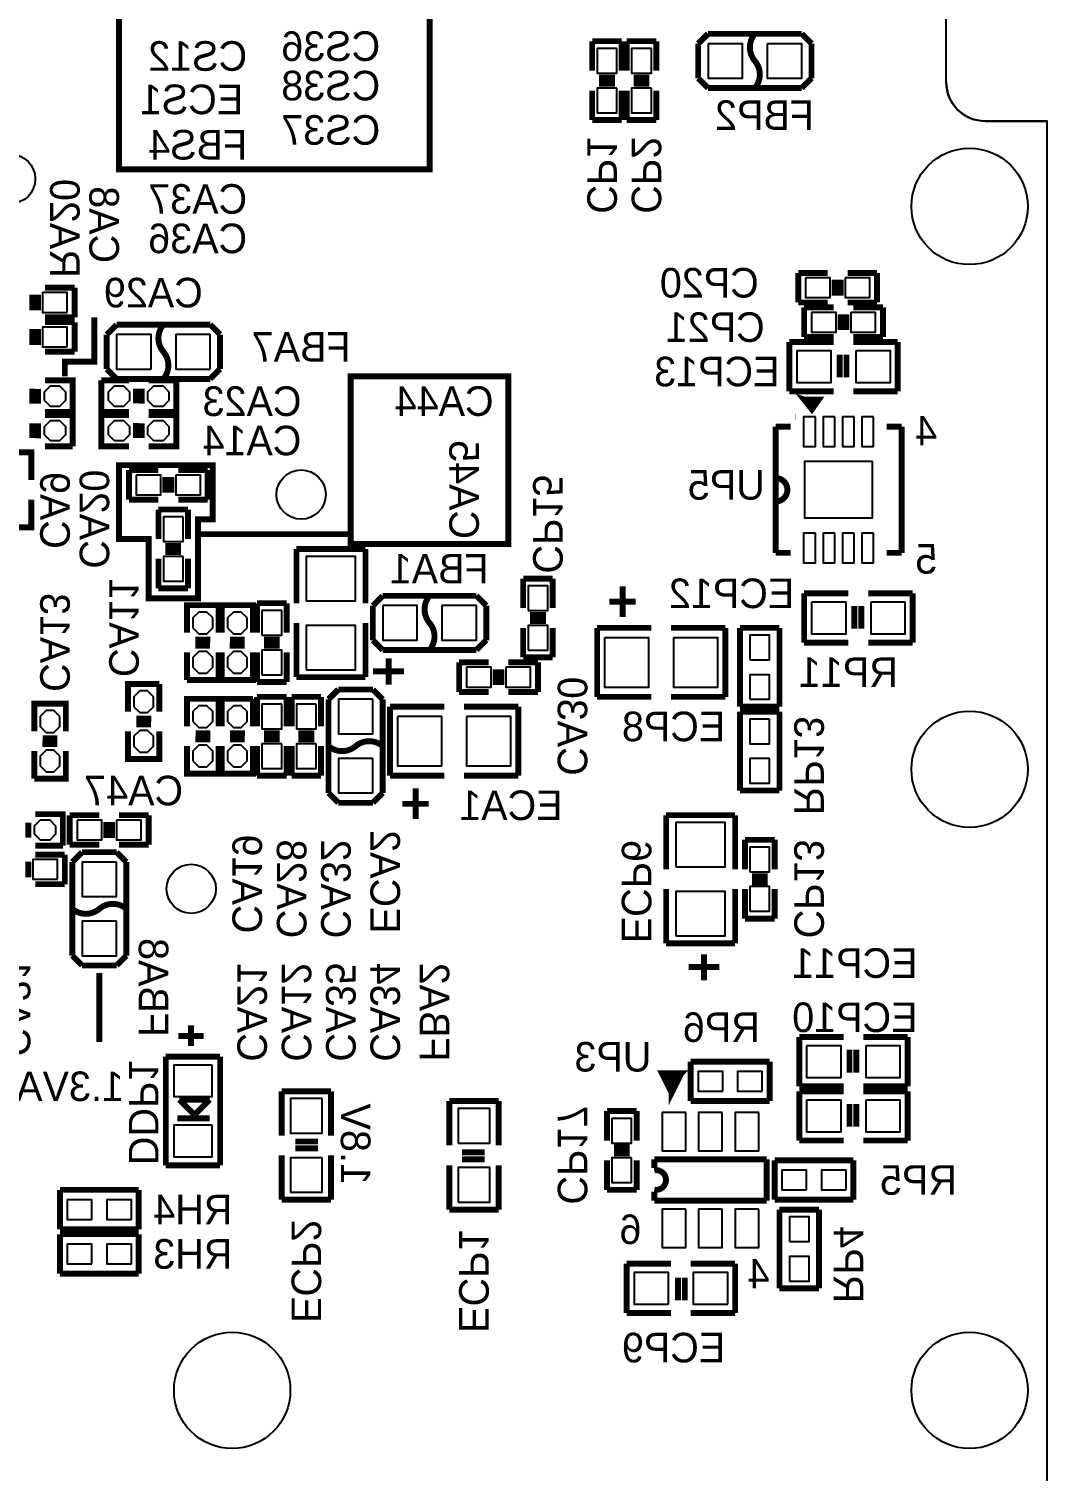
# Model space of a CAD drawing. Extents: x 0 to 69, y -3.5 to 82.6.
# Drawn here: x 42.76 to 69, y 25.52 to 62.68 of the extents above; entities that cross this region are included whole.
import ezdxf

# ---------------------------------------------------------------- set-up
doc = ezdxf.new("R2010")
doc.units = 0
for name, color, linetype in [('BOARD_GEOMETRY_OUTLINE', 3, 'CONTINUOUS'), ('BOARD_GEOMETRY_SILKSCREEN_', 1, 'CONTINUOUS'), ('PACKAGE_GEOMETRY_SILKSCREE', 4, 'CONTINUOUS'), ('PIN_B', 5, 'CONTINUOUS'), ('REF_DES_SILKSCREEN_B', 6, 'CONTINUOUS')]:
    doc.layers.add(name, color=color, linetype=linetype)

msp = doc.modelspace()

# ---------------------------------------------------------------- linework, layer by layer
at = {"layer": 'BOARD_GEOMETRY_OUTLINE'}
msp.add_lwpolyline([(2.29997, 55.499762), (0, 55.499762), (0, 6.09981), (0, 0), (68.999862, 0.001016), (68.999862, 6.09981), (68.999862, 60.299854), (67.399916, 60.299854, -0.414241), (66.399918, 61.299852), (66.399918, 71.09968), (65.299844, 71.09968, -0.414195), (64.299846, 72.099678), (64.299846, 82.599784), (3.299968, 82.599784), (3.299968, 56.49976, -0.414195)], format="xyb", close=True, dxfattribs=at)
for points in [[(66.399918, 61.299852), (66.399918, 71.09968)], [(66.399918, 61.299852), (66.399918, 71.09968)], [(66.399918, 61.299852), (66.399918, 71.09968)], [(67.399916, 60.299854), (68.999862, 60.299854)], [(67.399916, 60.299854), (68.999862, 60.299854)], [(68.999862, 6.09981), (68.999862, 60.299854)], [(68.999862, 6.09981), (68.999862, 60.299854)]]:
    msp.add_lwpolyline(points, dxfattribs=at)
for points in [[(66.399918, 61.299852, 0.414241), (67.399916, 60.299854)], [(66.399918, 61.299852, 0.414242), (67.399916, 60.299854)], [(66.399918, 61.299852, 0.414241), (67.399916, 60.299854)]]:
    msp.add_lwpolyline(points, format="xyb", dxfattribs=at)
at = {"layer": 'BOARD_GEOMETRY_SILKSCREEN_', "const_width": 0.1524}
for points in [[(53.086, 65.405), (53.086, 59.055), (45.085, 59.055), (45.085, 67.056), (53.086, 67.056), (53.086, 65.278)], [(43.688, 53.721), (43.688, 54.102), (44.45, 54.102), (44.45, 55.245)], [(47.117, 49.657), (51.054, 49.657), (51.054, 53.721), (55.118, 53.721), (55.118, 49.403), (51.054, 49.403), (51.054, 49.657)], [(47.498, 51.435), (45.085, 51.435), (45.085, 49.53), (45.847, 49.53), (45.847, 48.006), (47.117, 48.006), (47.117, 50.038), (47.498, 50.038), (47.498, 51.435)], [(44.577, 38.354), (44.577, 36.576)]]:
    msp.add_lwpolyline(points, dxfattribs=at)
at = {"layer": 'PACKAGE_GEOMETRY_SILKSCREE', "const_width": 0.1524}
for points in [[(57.277, 62.357), (57.277, 61.595)], [(58.039, 62.357), (57.277, 62.357)], [(58.039, 61.595), (58.039, 62.357)], [(58.166, 62.357), (58.166, 61.595)], [(58.928, 62.357), (58.166, 62.357)], [(58.928, 61.595), (58.928, 62.357)], [(60.0075, 62.2935), (60.2615, 62.5475)], [(60.2615, 62.5475), (62.6745, 62.5475)], [(62.6745, 62.5475), (62.9285, 62.2935)], [(60.0075, 61.4045), (60.0075, 62.2935)], [(62.9285, 62.2935), (62.9285, 61.4045)], [(57.4548, 61.4172), (57.8612, 61.4172)], [(57.4548, 61.2648), (57.8612, 61.2648)], [(58.3438, 61.4172), (58.7502, 61.4172)], [(58.3438, 61.2648), (58.7502, 61.2648)], [(60.2615, 61.1505), (60.0075, 61.4045)], [(62.9285, 61.4045), (62.6745, 61.1505)], [(57.277, 61.087), (57.277, 60.325)], [(58.039, 60.325), (58.039, 61.087)], [(58.166, 61.087), (58.166, 60.325)], [(58.928, 60.325), (58.928, 61.087)], [(62.6745, 61.1505), (60.2615, 61.1505)], [(57.277, 60.325), (58.039, 60.325)], [(58.166, 60.325), (58.928, 60.325)], [(62.5856, 56.388), (62.5856, 55.626)], [(63.3476, 56.388), (62.5856, 56.388)], [(63.5254, 55.8038), (63.5254, 56.2102)], [(63.6778, 55.8038), (63.6778, 56.2102)], [(64.6176, 56.388), (63.8556, 56.388)], [(64.6176, 55.626), (64.6176, 56.388)], [(42.8498, 55.8292), (42.8498, 55.4228)], [(43.0022, 55.8292), (43.0022, 55.4228)], [(43.942, 56.007), (43.18, 56.007)], [(43.942, 55.245), (43.942, 56.007)], [(62.5856, 55.626), (63.3476, 55.626)], [(62.738, 55.499), (62.738, 54.737)], [(63.5, 55.499), (62.738, 55.499)], [(63.6778, 54.9148), (63.6778, 55.3212)], [(63.8302, 54.9148), (63.8302, 55.3212)], [(63.8556, 55.626), (64.6176, 55.626)], [(64.77, 55.499), (64.008, 55.499)], [(64.77, 54.737), (64.77, 55.499)], [(42.8498, 54.9402), (42.8498, 54.5338)], [(43.0022, 54.9402), (43.0022, 54.5338)], [(43.18, 55.245), (43.942, 55.245)], [(43.942, 55.118), (43.18, 55.118)], [(43.942, 54.356), (43.942, 55.118)], [(44.7675, 54.8005), (45.0215, 55.0545)], [(45.0215, 55.0545), (47.4345, 55.0545)], [(47.4345, 55.0545), (47.6885, 54.8005)], [(44.7675, 53.9115), (44.7675, 54.8005)], [(47.6885, 54.8005), (47.6885, 53.9115)], [(62.357, 54.61), (63.5, 54.61)], [(62.357, 53.34), (62.357, 54.61)], [(62.738, 54.737), (63.5, 54.737)], [(64.008, 54.737), (64.77, 54.737)], [(65.151, 54.61), (64.008, 54.61)], [(65.151, 53.34), (65.151, 54.61)], [(43.18, 54.356), (43.942, 54.356)], [(63.6524, 53.6956), (63.6524, 54.2798)], [(63.8302, 53.6956), (63.8302, 54.2798)], [(45.0215, 53.6575), (44.7675, 53.9115)], [(47.6885, 53.9115), (47.4345, 53.6575)], [(43.18, 53.6194), (43.8912, 53.6194), (43.8912, 52.8066)], [(45.339, 52.8066), (44.6278, 52.8066), (44.6278, 53.6194)], [(44.6278, 53.6194), (45.339, 53.6194)], [(47.4345, 53.6575), (45.0215, 53.6575)], [(45.847, 53.6194), (46.5582, 53.6194), (46.5582, 52.8066), (45.847, 52.8066)], [(42.8498, 53.4035), (42.8498, 53.0225)], [(43.0022, 53.39842), (43.0022, 53.01742)], [(45.5168, 53.02758), (45.5168, 53.40858)], [(45.6692, 53.0225), (45.6692, 53.4035)], [(63.5, 53.34), (62.357, 53.34)], [(62.734698, 53.126894), (63.115698, 53.126894), (62.937898, 52.872894), (62.734698, 53.126894), (62.963298, 53.050694), (62.937898, 52.898294)], [(64.008, 53.34), (65.151, 53.34)], [(43.8912, 52.8066), (43.18, 52.8066)], [(43.18, 52.7304), (43.8912, 52.7304), (43.8912, 51.9176)], [(45.339, 51.9176), (44.6278, 51.9176), (44.6278, 52.7304)], [(44.6278, 52.7304), (45.339, 52.7304)], [(45.847, 52.7304), (46.5582, 52.7304), (46.5582, 51.9176), (45.847, 51.9176)], [(42.8498, 52.5145), (42.8498, 52.1335)], [(43.0022, 52.50942), (43.0022, 52.12842)], [(45.5168, 52.13858), (45.5168, 52.51958)], [(45.6692, 52.1335), (45.6692, 52.5145)], [(62.391798, 52.427124), (62.0014, 52.427124)], [(62.0014, 52.427124), (62.0014, 49.175924)], [(62.502034, 52.679854), (62.5094, 52.679854)], [(65.2526, 52.427124), (64.862202, 52.427124)], [(65.2526, 49.175924), (65.2526, 52.427124)], [(42.0116, 51.054), (42.0116, 51.7652), (42.8244, 51.7652), (42.8244, 51.054)], [(43.8912, 51.9176), (43.18, 51.9176)], [(45.339, 51.308), (45.339, 50.546)], [(46.101, 51.308), (45.339, 51.308)], [(47.371, 51.308), (46.609, 51.308)], [(47.371, 50.546), (47.371, 51.308)], [(46.2788, 50.7238), (46.2788, 51.1302)], [(46.4312, 50.7238), (46.4312, 51.1302)], [(42.8244, 50.546), (42.8244, 49.8348), (42.0116, 49.8348)], [(45.339, 50.546), (46.101, 50.546)], [(46.609, 50.546), (47.371, 50.546)], [(46.101, 50.292), (46.101, 49.53)], [(46.863, 50.292), (46.101, 50.292)], [(46.863, 49.53), (46.863, 50.292)], [(46.2788, 49.3522), (46.6852, 49.3522)], [(46.101, 49.022), (46.101, 48.26)], [(46.2788, 49.1998), (46.6852, 49.1998)], [(46.863, 48.26), (46.863, 49.022)], [(51.435, 49.276), (49.657, 49.276)], [(49.657, 49.276), (49.657, 47.879)], [(51.435, 47.879), (51.435, 49.276)], [(62.0014, 49.175924), (62.391798, 49.175924)], [(64.862202, 49.175924), (65.2526, 49.175924)], [(46.101, 48.26), (46.863, 48.26)], [(55.499, 48.514), (55.499, 47.752)], [(56.261, 48.514), (55.499, 48.514)], [(56.261, 47.752), (56.261, 48.514)], [(58.0644, 47.5234), (58.0644, 48.31715)], [(48.641, 47.879), (48.641, 47.117)], [(49.403, 47.879), (48.641, 47.879)], [(49.403, 47.117), (49.403, 47.879)], [(51.6255, 47.8155), (51.8795, 48.0695)], [(51.8795, 48.0695), (54.2925, 48.0695)], [(54.2925, 48.0695), (54.5465, 47.8155)], [(57.7215, 47.9171), (58.3946, 47.9171)], [(62.738, 48.133), (63.881, 48.133)], [(62.738, 46.863), (62.738, 48.133)], [(65.532, 48.133), (64.389, 48.133)], [(65.532, 46.863), (65.532, 48.133)], [(46.8376, 47.117), (46.8376, 47.8282), (47.6504, 47.8282), (47.6504, 47.117)], [(47.7266, 47.117), (47.7266, 47.8282), (48.5394, 47.8282), (48.5394, 47.117)], [(51.6255, 46.9265), (51.6255, 47.8155)], [(54.5465, 47.8155), (54.5465, 46.9265)], [(56.0832, 47.5742), (55.6768, 47.5742)], [(64.0334, 47.2186), (64.0334, 47.8028)], [(64.2112, 47.2186), (64.2112, 47.8028)], [(49.657, 45.974), (49.657, 47.371)], [(51.435, 47.371), (51.435, 45.974)], [(55.499, 47.244), (55.499, 46.482)], [(56.0832, 47.4218), (55.6768, 47.4218)], [(56.261, 46.482), (56.261, 47.244)], [(57.404, 45.466), (57.404, 47.244)], [(57.404, 47.244), (58.801, 47.244)], [(60.706, 47.244), (59.309, 47.244)], [(60.706, 45.466), (60.706, 47.244)], [(61.087, 47.244), (62.103, 47.244)], [(61.087, 45.212), (61.087, 47.244)], [(62.103, 47.244), (62.103, 45.212)], [(47.42942, 46.7868), (47.04842, 46.7868)], [(47.4345, 46.9392), (47.0535, 46.9392)], [(48.31842, 46.7868), (47.93742, 46.7868)], [(48.3235, 46.9392), (47.9425, 46.9392)], [(49.2252, 46.9392), (48.8188, 46.9392)], [(49.2252, 46.7868), (48.8188, 46.7868)], [(51.8795, 46.6725), (51.6255, 46.9265)], [(54.5465, 46.9265), (54.2925, 46.6725)], [(63.881, 46.863), (62.738, 46.863)], [(64.389, 46.863), (65.532, 46.863)], [(47.6504, 46.609), (47.6504, 45.8978), (46.8376, 45.8978)], [(46.8376, 45.8978), (46.8376, 46.609)], [(48.5394, 46.609), (48.5394, 45.8978), (47.7266, 45.8978)], [(47.7266, 45.8978), (47.7266, 46.609)], [(48.641, 46.609), (48.641, 45.847)], [(49.403, 45.847), (49.403, 46.609)], [(54.2925, 46.6725), (51.8795, 46.6725)], [(52.0319, 45.7835), (52.0319, 46.4566)], [(55.499, 46.482), (56.261, 46.482)], [(52.4256, 46.1264), (51.63185, 46.1264)], [(53.848, 46.355), (53.848, 45.593)], [(54.61, 46.355), (53.848, 46.355)], [(54.7878, 45.7708), (54.7878, 46.1772)], [(54.9402, 45.7708), (54.9402, 46.1772)], [(55.88, 46.355), (55.118, 46.355)], [(55.88, 45.593), (55.88, 46.355)], [(45.3136, 45.085), (45.3136, 45.7962), (46.1264, 45.7962)], [(46.1264, 45.7962), (46.1264, 45.085)], [(48.641, 45.847), (49.403, 45.847)], [(51.435, 45.974), (49.657, 45.974)], [(50.4825, 45.4025), (50.7365, 45.6565)], [(50.7365, 45.6565), (51.6255, 45.6565)], [(51.6255, 45.6565), (51.8795, 45.4025)], [(42.9006, 44.577), (42.9006, 45.2882), (43.7134, 45.2882), (43.7134, 44.577)], [(46.8376, 44.704), (46.8376, 45.4152), (47.6504, 45.4152)], [(47.6504, 45.4152), (47.6504, 44.704)], [(47.7266, 44.704), (47.7266, 45.4152), (48.5394, 45.4152)], [(48.5394, 45.4152), (48.5394, 44.704)], [(48.641, 45.466), (48.641, 44.704)], [(49.403, 45.466), (48.641, 45.466)], [(49.403, 44.704), (49.403, 45.466)], [(49.53, 45.466), (49.53, 44.704)], [(50.292, 45.466), (49.53, 45.466)], [(50.292, 44.704), (50.292, 45.466)], [(50.4825, 42.9895), (50.4825, 45.4025)], [(51.8795, 45.4025), (51.8795, 42.9895)], [(53.848, 45.593), (54.61, 45.593)], [(55.118, 45.593), (55.88, 45.593)], [(58.801, 45.466), (57.404, 45.466)], [(59.309, 45.466), (60.706, 45.466)], [(45.53458, 44.9072), (45.91558, 44.9072)], [(52.07, 43.434), (52.07, 45.212)], [(52.07, 45.212), (53.467, 45.212)], [(55.372, 45.212), (53.975, 45.212)], [(55.372, 43.434), (55.372, 45.212)], [(62.103, 45.212), (61.087, 45.212)], [(61.087, 43.053), (61.087, 45.085)], [(61.087, 45.085), (62.103, 45.085)], [(62.103, 45.085), (62.103, 43.053)], [(46.1264, 44.577), (46.1264, 43.8658), (45.3136, 43.8658), (45.3136, 44.577)], [(45.5295, 44.7548), (45.9105, 44.7548)], [(47.05858, 44.5262), (47.43958, 44.5262)], [(47.94758, 44.5262), (48.32858, 44.5262)], [(48.8188, 44.5262), (49.2252, 44.5262)], [(49.7078, 44.5262), (50.1142, 44.5262)], [(43.49242, 44.2468), (43.11142, 44.2468)], [(43.4975, 44.3992), (43.1165, 44.3992)], [(47.6504, 44.196), (47.6504, 43.4848), (46.8376, 43.4848), (46.8376, 44.196)], [(47.0535, 44.3738), (47.4345, 44.3738)], [(48.5394, 44.196), (48.5394, 43.4848), (47.7266, 43.4848), (47.7266, 44.196)], [(47.9425, 44.3738), (48.3235, 44.3738)], [(48.641, 44.196), (48.641, 43.434)], [(48.8188, 44.3738), (49.2252, 44.3738)], [(49.403, 43.434), (49.403, 44.196)], [(49.53, 44.196), (49.53, 43.434)], [(49.7078, 44.3738), (50.1142, 44.3738)], [(50.292, 43.434), (50.292, 44.196)], [(43.7134, 44.069), (43.7134, 43.3578), (42.9006, 43.3578)], [(42.9006, 43.3578), (42.9006, 44.069)], [(48.641, 43.434), (49.403, 43.434)], [(49.53, 43.434), (50.292, 43.434)], [(53.467, 43.434), (52.07, 43.434)], [(53.975, 43.434), (55.372, 43.434)], [(52.7304, 42.3164), (52.7304, 43.11015)], [(62.103, 43.053), (61.087, 43.053)], [(50.7365, 42.7355), (50.4825, 42.9895)], [(51.6255, 42.7355), (50.7365, 42.7355)], [(51.8795, 42.9895), (51.6255, 42.7355)], [(52.3875, 42.7101), (53.0606, 42.7101)], [(42.926, 42.4434), (43.6372, 42.4434), (43.6372, 41.6306)], [(43.815, 42.418), (43.815, 41.656)], [(44.577, 42.418), (43.815, 42.418)], [(45.847, 42.418), (45.085, 42.418)], [(45.847, 41.656), (45.847, 42.418)], [(60.96, 42.418), (59.182, 42.418)], [(59.182, 42.418), (59.182, 41.021)], [(60.96, 41.021), (60.96, 42.418)], [(42.7482, 42.22242), (42.7482, 41.84142)], [(44.7548, 41.8338), (44.7548, 42.2402)], [(44.9072, 41.8338), (44.9072, 42.2402)], [(43.6372, 41.6306), (42.926, 41.6306)], [(43.815, 41.656), (44.577, 41.656)], [(45.085, 41.656), (45.847, 41.656)], [(61.214, 41.783), (61.214, 41.021)], [(61.976, 41.783), (61.214, 41.783)], [(61.976, 41.021), (61.976, 41.783)], [(42.7482, 41.2242), (42.7482, 40.8178)], [(43.688, 41.402), (42.926, 41.402)], [(43.688, 40.64), (43.688, 41.402)], [(43.8785, 41.2115), (44.1325, 41.4655)], [(43.8785, 38.7985), (43.8785, 41.2115)], [(44.1325, 41.4655), (45.0215, 41.4655)], [(45.0215, 41.4655), (45.2755, 41.2115)], [(45.2755, 41.2115), (45.2755, 38.7985)], [(61.7982, 40.8432), (61.3918, 40.8432)], [(42.926, 40.64), (43.688, 40.64)], [(59.182, 39.116), (59.182, 40.513)], [(60.96, 40.513), (60.96, 39.116)], [(61.214, 40.513), (61.214, 39.751)], [(61.7982, 40.6908), (61.3918, 40.6908)], [(61.976, 39.751), (61.976, 40.513)], [(61.214, 39.751), (61.976, 39.751)], [(60.96, 39.116), (59.182, 39.116)], [(44.1325, 38.5445), (43.8785, 38.7985)], [(45.2755, 38.7985), (45.0215, 38.5445)], [(60.1599, 38.1635), (60.1599, 38.8366)], [(45.0215, 38.5445), (44.1325, 38.5445)], [(60.5536, 38.5064), (59.75985, 38.5064)], [(46.609, 36.7284), (47.2694, 36.7284)], [(46.9392, 37.0078), (46.9392, 36.4744)], [(62.611, 36.703), (63.754, 36.703)], [(62.611, 35.433), (62.611, 36.703)], [(63.9064, 35.7886), (63.9064, 36.3728)], [(64.0842, 35.7886), (64.0842, 36.3728)], [(65.405, 36.703), (64.262, 36.703)], [(65.405, 35.433), (65.405, 36.703)], [(46.289976, 36.198048), (47.690024, 36.198048)], [(46.289976, 33.398206), (46.289976, 36.198048)], [(47.690024, 36.198048), (47.690024, 33.398206)], [(59.817, 36.068), (61.849, 36.068)], [(59.817, 35.052), (59.817, 36.068)], [(61.849, 36.068), (61.849, 35.052)], [(59.325002, 35.269932), (59.075066, 35.770058), (59.574938, 35.770058), (59.325002, 35.269932), (59.325002, 35.770058), (59.574938, 35.770058), (59.325002, 35.520122), (59.075066, 35.770058)], [(49.276, 35.306), (50.546, 35.306)], [(49.276, 34.163), (49.276, 35.306)], [(50.546, 35.306), (50.546, 34.163)], [(63.754, 35.433), (62.611, 35.433)], [(62.611, 35.306), (63.754, 35.306)], [(62.611, 34.036), (62.611, 35.306)], [(64.262, 35.433), (65.405, 35.433)], [(65.405, 35.306), (64.262, 35.306)], [(65.405, 34.036), (65.405, 35.306)], [(46.6344, 35.090608), (47.4218, 35.090608)], [(47.0154, 34.709608), (46.6344, 35.090608)], [(47.4218, 35.090608), (47.0408, 34.709608)], [(53.594, 35.052), (53.594, 33.909)], [(54.864, 35.052), (53.594, 35.052)], [(54.864, 33.909), (54.864, 35.052)], [(61.849, 35.052), (59.817, 35.052)], [(63.9064, 34.3916), (63.9064, 34.9758)], [(64.0842, 34.3916), (64.0842, 34.9758)], [(46.5836, 34.608008), (47.4218, 34.608008)], [(47.0408, 34.709608), (47.0154, 34.709608)], [(57.658, 34.798), (57.658, 34.036)], [(58.42, 34.798), (57.658, 34.798)], [(58.42, 34.036), (58.42, 34.798)], [(49.6316, 34.0106), (50.2158, 34.0106)], [(49.6316, 33.8328), (50.2158, 33.8328)], [(57.8358, 33.8582), (58.2422, 33.8582)], [(63.754, 34.036), (62.611, 34.036)], [(64.262, 34.036), (65.405, 34.036)], [(47.690024, 33.398206), (46.289976, 33.398206)], [(49.276, 33.655), (49.276, 32.512)], [(50.546, 32.512), (50.546, 33.655)], [(53.594, 32.258), (53.594, 33.401)], [(54.5084, 33.7312), (53.9242, 33.7312)], [(54.5084, 33.5534), (53.9242, 33.5534)], [(54.864, 33.401), (54.864, 32.258)], [(57.658, 33.528), (57.658, 32.766)], [(57.8358, 33.7058), (58.2422, 33.7058)], [(58.42, 32.766), (58.42, 33.528)], [(61.7728, 33.5534), (58.8772, 33.5534)], [(58.8772, 33.5534), (58.8772, 33.3248)], [(61.7728, 32.4866), (61.7728, 33.5534)], [(61.976, 33.528), (64.008, 33.528)], [(61.976, 32.512), (61.976, 33.528)], [(64.008, 33.528), (64.008, 32.512)], [(43.561, 32.766), (45.593, 32.766)], [(43.561, 31.75), (43.561, 32.766)], [(45.593, 32.766), (45.593, 31.75)], [(57.658, 32.766), (58.42, 32.766)], [(58.8772, 32.7152), (58.8772, 32.4866)], [(49.276, 32.512), (50.546, 32.512)], [(54.864, 32.258), (53.594, 32.258)], [(58.8772, 32.4866), (61.7728, 32.4866)], [(64.008, 32.512), (61.976, 32.512)], [(62.103, 32.258), (63.119, 32.258)], [(62.103, 30.226), (62.103, 32.258)], [(63.119, 32.258), (63.119, 30.226)], [(45.593, 31.75), (43.561, 31.75)], [(43.561, 31.623), (45.593, 31.623)], [(43.561, 30.607), (43.561, 31.623)], [(45.593, 31.623), (45.593, 30.607)], [(58.166, 30.861), (58.166, 29.591)], [(59.309, 30.861), (58.166, 30.861)], [(59.817, 30.861), (60.96, 30.861)], [(60.96, 30.861), (60.96, 29.591)], [(45.593, 30.607), (43.561, 30.607)], [(59.4868, 30.5054), (59.4868, 29.9212)], [(59.6646, 30.5054), (59.6646, 29.9212)], [(63.119, 30.226), (62.103, 30.226)], [(58.166, 29.591), (59.309, 29.591)], [(60.96, 29.591), (59.817, 29.591)]]:
    msp.add_lwpolyline(points, dxfattribs=at)
for points in [[(61.468, 62.5475, 0.366409), (61.468, 61.848746)], [(61.468, 61.848746), (61.468, 61.849, -0.366409), (61.468, 61.150246)], [(46.228, 54.356254), (46.228, 54.356, -0.366409), (46.228, 55.054754)], [(46.228, 53.6575, 0.366409), (46.228, 54.356254)], [(62.0014, 51.106324, -1), (62.0014, 50.496724)], [(53.086, 48.0695, 0.366409), (53.086, 47.370746)], [(53.086, 47.370746), (53.086, 47.371, -0.366409), (53.086, 46.672246)], [(51.180746, 44.196), (51.181, 44.196, -0.366409), (50.482246, 44.196)], [(51.8795, 44.196, 0.366409), (51.180746, 44.196)], [(45.2755, 40.005, 0.366409), (44.576746, 40.005)], [(44.576746, 40.005), (44.577, 40.005, -0.366409), (43.878246, 40.005)], [(58.8772, 33.269428, -1.20588), (58.8772, 32.770572)]]:
    msp.add_lwpolyline(points, format="xyb", dxfattribs=at)
at = {"layer": 'PIN_B'}
for points in [[(57.912, 62.1665), (57.404, 62.1665), (57.404, 61.5315), (57.912, 61.5315)], [(58.801, 62.1665), (58.293, 62.1665), (58.293, 61.5315), (58.801, 61.5315)], [(60.2615, 62.2935), (60.2615, 61.4045), (61.1505, 61.4045), (61.1505, 62.2935)], [(61.7855, 62.2935), (61.7855, 61.4045), (62.6745, 61.4045), (62.6745, 62.2935)], [(57.912, 61.1505), (57.404, 61.1505), (57.404, 60.5155), (57.912, 60.5155)], [(58.801, 61.1505), (58.293, 61.1505), (58.293, 60.5155), (58.801, 60.5155)], [(62.7761, 56.261), (62.7761, 55.753), (63.4111, 55.753), (63.4111, 56.261)], [(63.7921, 56.261), (63.7921, 55.753), (64.4271, 55.753), (64.4271, 56.261)], [(43.7515, 55.372), (43.7515, 55.88), (43.1165, 55.88), (43.1165, 55.372)], [(62.9285, 55.372), (62.9285, 54.864), (63.5635, 54.864), (63.5635, 55.372)], [(63.9445, 55.372), (63.9445, 54.864), (64.5795, 54.864), (64.5795, 55.372)], [(43.7515, 54.483), (43.7515, 54.991), (43.1165, 54.991), (43.1165, 54.483)], [(45.9105, 53.9115), (45.9105, 54.8005), (45.0215, 54.8005), (45.0215, 53.9115)], [(47.4345, 53.9115), (47.4345, 54.8005), (46.5455, 54.8005), (46.5455, 53.9115)], [(62.5475, 54.3814), (62.5475, 53.5686), (63.4365, 53.5686), (63.4365, 54.3814)], [(64.0715, 54.3814), (64.0715, 53.5686), (64.9605, 53.5686), (64.9605, 54.3814)], [(43.307, 53.467), (43.1546, 53.3146), (43.1546, 53.1114), (43.307, 52.959), (43.561, 52.959), (43.7134, 53.1114), (43.7134, 53.3146), (43.561, 53.467)], [(45.212, 52.959), (45.3644, 53.1114), (45.3644, 53.3146), (45.212, 53.467), (44.958, 53.467), (44.8056, 53.3146), (44.8056, 53.1114), (44.958, 52.959)], [(46.228, 52.959), (46.3804, 53.1114), (46.3804, 53.3146), (46.228, 53.467), (45.974, 53.467), (45.8216, 53.3146), (45.8216, 53.1114), (45.974, 52.959)], [(43.307, 52.578), (43.1546, 52.4256), (43.1546, 52.2224), (43.307, 52.07), (43.561, 52.07), (43.7134, 52.2224), (43.7134, 52.4256), (43.561, 52.578)], [(45.212, 52.07), (45.3644, 52.2224), (45.3644, 52.4256), (45.212, 52.578), (44.958, 52.578), (44.8056, 52.4256), (44.8056, 52.2224), (44.958, 52.07)], [(46.228, 52.07), (46.3804, 52.2224), (46.3804, 52.4256), (46.228, 52.578), (45.974, 52.578), (45.8216, 52.4256), (45.8216, 52.2224), (45.974, 52.07)], [(63.029338, 52.681124), (62.724538, 52.681124), (62.724538, 51.919124), (63.029338, 51.919124)], [(63.529464, 52.681124), (63.224664, 52.681124), (63.224664, 51.919124), (63.529464, 51.919124)], [(64.029336, 52.681124), (63.724536, 52.681124), (63.724536, 51.919124), (64.029336, 51.919124)], [(64.529462, 52.681124), (64.224662, 52.681124), (64.224662, 51.919124), (64.529462, 51.919124)], [(64.5033, 51.525424), (62.7507, 51.525424), (62.7507, 50.077624), (64.5033, 50.077624)], [(45.5295, 51.181), (45.5295, 50.673), (46.1645, 50.673), (46.1645, 51.181)], [(46.5455, 51.181), (46.5455, 50.673), (47.1805, 50.673), (47.1805, 51.181)], [(46.736, 50.1015), (46.228, 50.1015), (46.228, 49.4665), (46.736, 49.4665)], [(63.029338, 49.68113), (62.724538, 49.68113), (62.724538, 48.91913), (63.029338, 48.91913)], [(63.529464, 49.68113), (63.224664, 49.68113), (63.224664, 48.91913), (63.529464, 48.91913)], [(64.029336, 49.68113), (63.724536, 49.68113), (63.724536, 48.91913), (64.029336, 48.91913)], [(64.529462, 49.68113), (64.224662, 49.68113), (64.224662, 48.91913), (64.529462, 48.91913)], [(46.736, 49.0855), (46.228, 49.0855), (46.228, 48.4505), (46.736, 48.4505)], [(49.911, 47.9425), (51.181, 47.9425), (51.181, 49.0855), (49.911, 49.0855)], [(55.626, 47.6885), (56.134, 47.6885), (56.134, 48.3235), (55.626, 48.3235)], [(47.498, 47.498), (47.3456, 47.6504), (47.1424, 47.6504), (46.99, 47.498), (46.99, 47.244), (47.1424, 47.0916), (47.3456, 47.0916), (47.498, 47.244)], [(48.387, 47.498), (48.2346, 47.6504), (48.0314, 47.6504), (47.879, 47.498), (47.879, 47.244), (48.0314, 47.0916), (48.2346, 47.0916), (48.387, 47.244)], [(48.768, 47.0535), (49.276, 47.0535), (49.276, 47.6885), (48.768, 47.6885)], [(51.8795, 47.8155), (51.8795, 46.9265), (52.7685, 46.9265), (52.7685, 47.8155)], [(53.4035, 47.8155), (53.4035, 46.9265), (54.2925, 46.9265), (54.2925, 47.8155)], [(62.9285, 47.9044), (62.9285, 47.0916), (63.8175, 47.0916), (63.8175, 47.9044)], [(64.4525, 47.9044), (64.4525, 47.0916), (65.3415, 47.0916), (65.3415, 47.9044)], [(49.911, 46.1645), (51.181, 46.1645), (51.181, 47.3075), (49.911, 47.3075)], [(55.626, 46.6725), (56.134, 46.6725), (56.134, 47.3075), (55.626, 47.3075)], [(57.5945, 46.99), (57.5945, 45.72), (58.7375, 45.72), (58.7375, 46.99)], [(59.3725, 46.99), (59.3725, 45.72), (60.5155, 45.72), (60.5155, 46.99)], [(61.341, 46.4185), (61.849, 46.4185), (61.849, 47.0535), (61.341, 47.0535)], [(47.498, 46.482), (47.3456, 46.6344), (47.1424, 46.6344), (46.99, 46.482), (46.99, 46.228), (47.1424, 46.0756), (47.3456, 46.0756), (47.498, 46.228)], [(48.387, 46.482), (48.2346, 46.6344), (48.0314, 46.6344), (47.879, 46.482), (47.879, 46.228), (48.0314, 46.0756), (48.2346, 46.0756), (48.387, 46.228)], [(48.768, 46.0375), (49.276, 46.0375), (49.276, 46.6725), (48.768, 46.6725)], [(54.0385, 46.228), (54.0385, 45.72), (54.6735, 45.72), (54.6735, 46.228)], [(55.0545, 46.228), (55.0545, 45.72), (55.6895, 45.72), (55.6895, 46.228)], [(61.341, 45.4025), (61.849, 45.4025), (61.849, 46.0375), (61.341, 46.0375)], [(45.466, 45.212), (45.6184, 45.0596), (45.8216, 45.0596), (45.974, 45.212), (45.974, 45.466), (45.8216, 45.6184), (45.6184, 45.6184), (45.466, 45.466)], [(51.6255, 45.4025), (50.7365, 45.4025), (50.7365, 44.5135), (51.6255, 44.5135)], [(43.561, 44.958), (43.4086, 45.1104), (43.2054, 45.1104), (43.053, 44.958), (43.053, 44.704), (43.2054, 44.5516), (43.4086, 44.5516), (43.561, 44.704)], [(46.99, 44.831), (47.1424, 44.6786), (47.3456, 44.6786), (47.498, 44.831), (47.498, 45.085), (47.3456, 45.2374), (47.1424, 45.2374), (46.99, 45.085)], [(47.879, 44.831), (48.0314, 44.6786), (48.2346, 44.6786), (48.387, 44.831), (48.387, 45.085), (48.2346, 45.2374), (48.0314, 45.2374), (47.879, 45.085)], [(49.276, 45.2755), (48.768, 45.2755), (48.768, 44.6405), (49.276, 44.6405)], [(50.165, 45.2755), (49.657, 45.2755), (49.657, 44.6405), (50.165, 44.6405)], [(45.466, 44.196), (45.6184, 44.0436), (45.8216, 44.0436), (45.974, 44.196), (45.974, 44.45), (45.8216, 44.6024), (45.6184, 44.6024), (45.466, 44.45)], [(52.2605, 44.958), (52.2605, 43.688), (53.4035, 43.688), (53.4035, 44.958)], [(54.0385, 44.958), (54.0385, 43.688), (55.1815, 43.688), (55.1815, 44.958)], [(61.849, 44.8945), (61.341, 44.8945), (61.341, 44.2595), (61.849, 44.2595)], [(46.99, 43.815), (47.1424, 43.6626), (47.3456, 43.6626), (47.498, 43.815), (47.498, 44.069), (47.3456, 44.2214), (47.1424, 44.2214), (46.99, 44.069)], [(47.879, 43.815), (48.0314, 43.6626), (48.2346, 43.6626), (48.387, 43.815), (48.387, 44.069), (48.2346, 44.2214), (48.0314, 44.2214), (47.879, 44.069)], [(49.276, 44.2595), (48.768, 44.2595), (48.768, 43.6245), (49.276, 43.6245)], [(50.165, 44.2595), (49.657, 44.2595), (49.657, 43.6245), (50.165, 43.6245)], [(43.561, 43.942), (43.4086, 44.0944), (43.2054, 44.0944), (43.053, 43.942), (43.053, 43.688), (43.2054, 43.5356), (43.4086, 43.5356), (43.561, 43.688)], [(51.6255, 43.8785), (50.7365, 43.8785), (50.7365, 42.9895), (51.6255, 42.9895)], [(61.849, 43.8785), (61.341, 43.8785), (61.341, 43.2435), (61.849, 43.2435)], [(43.053, 42.291), (42.9006, 42.1386), (42.9006, 41.9354), (43.053, 41.783), (43.307, 41.783), (43.4594, 41.9354), (43.4594, 42.1386), (43.307, 42.291)], [(44.0055, 42.291), (44.0055, 41.783), (44.6405, 41.783), (44.6405, 42.291)], [(45.0215, 42.291), (45.0215, 41.783), (45.6565, 41.783), (45.6565, 42.291)], [(59.436, 41.0845), (60.706, 41.0845), (60.706, 42.2275), (59.436, 42.2275)], [(43.4975, 40.767), (43.4975, 41.275), (42.8625, 41.275), (42.8625, 40.767)], [(61.341, 40.9575), (61.849, 40.9575), (61.849, 41.5925), (61.341, 41.5925)], [(45.0215, 41.2115), (44.1325, 41.2115), (44.1325, 40.3225), (45.0215, 40.3225)], [(61.341, 39.9415), (61.849, 39.9415), (61.849, 40.5765), (61.341, 40.5765)], [(59.436, 39.3065), (60.706, 39.3065), (60.706, 40.4495), (59.436, 40.4495)], [(45.0215, 39.6875), (44.1325, 39.6875), (44.1325, 38.7985), (45.0215, 38.7985)], [(62.8015, 36.4744), (62.8015, 35.6616), (63.6905, 35.6616), (63.6905, 36.4744)], [(64.3255, 36.4744), (64.3255, 35.6616), (65.2145, 35.6616), (65.2145, 36.4744)], [(47.4853, 35.979608), (46.4947, 35.979608), (46.4947, 35.166808), (47.4853, 35.166808)], [(60.6425, 35.306), (60.6425, 35.814), (60.0075, 35.814), (60.0075, 35.306)], [(61.6585, 35.306), (61.6585, 35.814), (61.0235, 35.814), (61.0235, 35.306)], [(50.3174, 35.1155), (49.5046, 35.1155), (49.5046, 34.2265), (50.3174, 34.2265)], [(62.8015, 35.0774), (62.8015, 34.2646), (63.6905, 34.2646), (63.6905, 35.0774)], [(64.3255, 35.0774), (64.3255, 34.2646), (65.2145, 34.2646), (65.2145, 35.0774)], [(53.8226, 33.9725), (54.6354, 33.9725), (54.6354, 34.8615), (53.8226, 34.8615)], [(58.293, 34.6075), (57.785, 34.6075), (57.785, 33.9725), (58.293, 33.9725)], [(59.69, 34.7599), (59.0804, 34.7599), (59.0804, 33.7693), (59.69, 33.7693)], [(60.6298, 34.7599), (60.0202, 34.7599), (60.0202, 33.7693), (60.6298, 33.7693)], [(61.5696, 34.7599), (60.96, 34.7599), (60.96, 33.7693), (61.5696, 33.7693)], [(47.4853, 34.429446), (46.4947, 34.429446), (46.4947, 33.616646), (47.4853, 33.616646)], [(50.3174, 33.5915), (49.5046, 33.5915), (49.5046, 32.7025), (50.3174, 32.7025)], [(58.293, 33.5915), (57.785, 33.5915), (57.785, 32.9565), (58.293, 32.9565)], [(53.8226, 32.4485), (54.6354, 32.4485), (54.6354, 33.3375), (53.8226, 33.3375)], [(62.8015, 32.766), (62.8015, 33.274), (62.1665, 33.274), (62.1665, 32.766)], [(63.8175, 32.766), (63.8175, 33.274), (63.1825, 33.274), (63.1825, 32.766)], [(44.3865, 32.004), (44.3865, 32.512), (43.7515, 32.512), (43.7515, 32.004)], [(45.4025, 32.004), (45.4025, 32.512), (44.7675, 32.512), (44.7675, 32.004)], [(59.69, 32.2707), (59.0804, 32.2707), (59.0804, 31.2801), (59.69, 31.2801)], [(60.6298, 32.2707), (60.0202, 32.2707), (60.0202, 31.2801), (60.6298, 31.2801)], [(61.5696, 32.2707), (60.96, 32.2707), (60.96, 31.2801), (61.5696, 31.2801)], [(62.357, 31.4325), (62.865, 31.4325), (62.865, 32.0675), (62.357, 32.0675)], [(44.3865, 30.861), (44.3865, 31.369), (43.7515, 31.369), (43.7515, 30.861)], [(45.4025, 30.861), (45.4025, 31.369), (44.7675, 31.369), (44.7675, 30.861)], [(62.357, 30.4165), (62.865, 30.4165), (62.865, 31.0515), (62.357, 31.0515)], [(59.2455, 29.8196), (59.2455, 30.6324), (58.3565, 30.6324), (58.3565, 29.8196)], [(60.7695, 29.8196), (60.7695, 30.6324), (59.8805, 30.6324), (59.8805, 29.8196)]]:
    msp.add_lwpolyline(points, close=True, dxfattribs=at)
for centre, radius in [((67.00012, 58.09996), 1.4986), ((42.291, 58.80862), 0.635), ((49.77638, 50.677826), 0.635), ((67.00012, 43.599862), 1.4986), ((46.945042, 40.52062), 0.635), ((48.000158, 27.599894), 1.4986), ((67.00012, 27.599894), 1.4986)]:
    msp.add_circle(centre, radius, dxfattribs=at)

# ---------------------------------------------------------------- texts
at = {"layer": 'BOARD_GEOMETRY_SILKSCREEN_', "text_generation_flag": 2, "width": 1.000333}
msp.add_text('1.3VA2', height=0.762, dxfattribs=at).set_placement((45.212, 35.052))
msp.add_text('1.8V', height=0.762, rotation=270, dxfattribs=at).set_placement((50.8, 32.893))
at = {"layer": 'PACKAGE_GEOMETRY_SILKSCREE', "text_generation_flag": 2, "width": 1.000333}
for s, p in [('4', (66.167, 51.943)), ('5', (66.167, 48.641)), ('6', (58.547, 31.369)), ('4', (61.849, 30.226))]:
    msp.add_text(s, height=0.762, dxfattribs=at).set_placement(p)
at = {"layer": 'REF_DES_SILKSCREEN_B', "text_generation_flag": 2, "width": 1.000333}
for s, p in [('CS36', (51.816, 61.849)), ('CS12', (48.387, 61.595)), ('CS38', (51.816, 60.833)), ('ECS1', (48.2854, 60.4774)), ('FBP2', (62.992, 60.071)), ('CS37', (51.816, 59.69)), ('FBS4', (48.387254, 59.309)), ('CA37', (48.387254, 57.912)), ('CA36', (48.387, 56.896)), ('CP20', (61.5696, 55.753)), ('CA29', (47.244, 55.499)), ('CP21', (61.722508, 54.61)), ('FBA7', (51.054, 54.102)), ('ECP13', (62.103508, 53.467)), ('CA23', (49.786794, 52.70246)), ('CA44', (54.737, 52.705)), ('CA14', (49.784, 51.689)), ('UP5', (61.722, 50.546)), ('FBA1', (54.61, 48.387)), ('ECP12', (62.484, 47.752)), ('RP11', (65.151, 45.72)), ('ECP8', (60.706, 44.323)), ('CA47', (46.736, 42.672)), ('ECA1', (56.515, 42.291)), ('ECP11', (65.659508, 38.227)), ('ECP10', (65.659508, 36.83)), ('RP6', (61.595, 36.576)), ('UP3', (58.801, 35.814)), ('RP5', (66.675, 32.639)), ('RH4', (48.006254, 31.877)), ('RH3', (48.006254, 30.734)), ('ECP9', (60.706, 28.321))]:
    msp.add_text(s, height=0.762, dxfattribs=at).set_placement(p)
for s, p in [('CP1', (57.15, 57.911746)), ('CP2', (58.293, 57.912)), ('RA20', (43.307, 56.260492)), ('CA8', (44.32046, 56.639206)), ('CA45', (53.594, 49.53)), ('CA20', (44.069, 48.768)), ('CA9', (43.053, 49.276)), ('CP15', (55.753, 48.641)), ('CA11', (44.831, 45.974)), ('CA13', (43.053, 45.593)), ('CA30', (56.388, 43.434)), ('RP13', (62.484, 42.418)), ('CA19', (48.006, 39.37)), ('CA28', (49.15154, 39.245032)), ('CA32', (50.292, 39.243)), ('ECA2', (51.562, 39.37)), ('ECP6', (58.039, 39.116)), ('CP13', (62.484, 39.243)), ('FBA8', (45.593, 36.703)), ('CA31', (42.037, 36.195)), ('CA21', (48.133, 36.068)), ('CA12', (49.276, 36.068)), ('CA35', (50.419, 36.068)), ('CA34', (51.562, 36.067746)), ('FBA2', (52.832, 36.068)), ('DDP1', (45.339, 33.401)), ('CP17', (56.388, 32.385)), ('ECP2', (49.53, 29.336746)), ('ECP1', (53.848, 29.082746)), ('RP4', (63.5, 29.845))]:
    msp.add_text(s, height=0.762, rotation=270, dxfattribs=at).set_placement(p)

doc.saveas('drawing.dxf')
